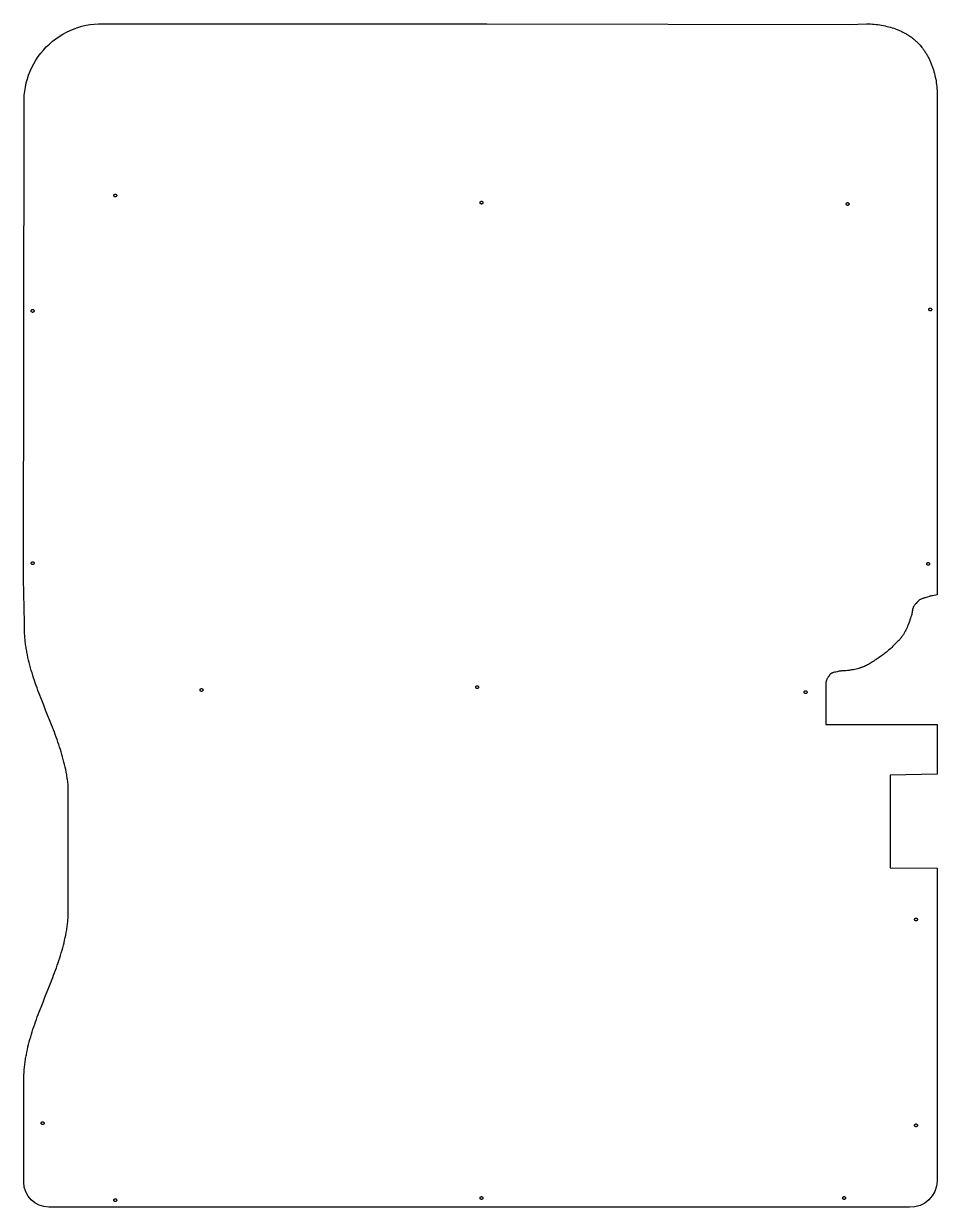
# Model space of a CAD drawing. Extents: x 358 to 7671, y 1345 to 7758.
# Drawn here: x 4227 to 5509, y 5056 to 6717 of the extents above; entities that cross this region are included whole.
import ezdxf

# ---------------------------------------------------------------- set-up
doc = ezdxf.new("R2010")
doc.units = 0
doc.layers.add('Default Layer', color=1, linetype='CONTINUOUS')

msp = doc.modelspace()

# ---------------------------------------------------------------- linework, layer by layer
at = {"layer": 'Default Layer'}
msp.add_lwpolyline([(5509, 6612.8), (5509, 6264), (5509, 5915.2), (5506.7, 5914.8), (5504.4, 5914.4), (5502.1, 5914), (5501, 5913.8), (5499.9, 5913.5), (5498.7, 5913.3), (5497.5, 5913), (5495.1, 5912.3), (5492.8, 5911.6), (5491.8, 5911.3), (5490.9, 5911), (5489.1, 5910.4), (5488.1, 5910), (5487.2, 5909.7), (5486.4, 5909.3), (5485.5, 5908.9), (5484.8, 5908.6), (5484.2, 5908.2), (5483.6, 5907.8), (5483.1, 5907.4), (5482.6, 5907), (5482.1, 5906.6), (5481.6, 5906.1), (5481.1, 5905.6), (5480.2, 5904.7), (5479.1, 5903.4), (5478.4, 5902.6), (5477.7, 5901.8), (5477, 5900.8), (5476.3, 5899.9), (5476, 5899.4), (5475.7, 5898.9), (5475.5, 5898.4), (5475.3, 5898), (5475, 5897.5), (5474.9, 5896.9), (5474.7, 5896.4), (5474.5, 5895.8), (5474.4, 5895.1), (5474.3, 5894.5), (5474, 5893.2), (5473.8, 5891.8), (5473.6, 5890.4), (5473.3, 5889.1), (5473.2, 5888.4), (5473, 5887.8), (5472.6, 5886.3), (5472, 5884.5), (5471.3, 5882.4), (5470.6, 5880.1), (5469.8, 5877.8), (5468.9, 5875.5), (5468.1, 5873.4), (5467.7, 5872.4), (5467.3, 5871.4), (5466.5, 5869.6), (5465.6, 5867.8), (5464.8, 5866), (5463.9, 5864.2), (5462.9, 5862.5), (5462.4, 5861.6), (5461.9, 5860.7), (5461.4, 5859.9), (5460.9, 5859.1), (5460.4, 5858.3), (5459.8, 5857.5), (5459.3, 5856.7), (5458.7, 5855.9), (5458.1, 5855.1), (5457.5, 5854.4), (5456.8, 5853.6), (5456.2, 5852.9), (5454.9, 5851.5), (5453.6, 5850.1), (5452.2, 5848.7), (5449.5, 5845.9), (5448.1, 5844.5), (5446.6, 5843.1), (5445.1, 5841.6), (5443.6, 5840.2), (5442, 5838.8), (5440.5, 5837.5), (5439, 5836.2), (5437.6, 5835), (5436.2, 5833.9), (5434.8, 5832.8), (5433.4, 5831.7), (5432, 5830.7), (5430.6, 5829.7), (5429.1, 5828.6), (5426.2, 5826.6), (5424.7, 5825.6), (5423.1, 5824.5), (5421.5, 5823.5), (5419.9, 5822.4), (5418.2, 5821.4), (5416.6, 5820.4), (5415.1, 5819.5), (5413.6, 5818.7), (5410.9, 5817.2), (5409.5, 5816.4), (5408.1, 5815.7), (5406.6, 5815), (5405.2, 5814.4), (5403.7, 5813.8), (5403, 5813.5), (5402.3, 5813.2), (5401.5, 5813), (5400.7, 5812.7), (5398.9, 5812.2), (5396.9, 5811.7), (5394.9, 5811.2), (5392.8, 5810.7), (5390.7, 5810.3), (5388.7, 5809.9), (5386.7, 5809.6), (5385.7, 5809.4), (5384.8, 5809.3), (5383.7, 5809.2), (5382.7, 5809.1), (5380.7, 5808.9), (5378.6, 5808.8), (5376.6, 5808.6), (5374.7, 5808.5), (5373.8, 5808.4), (5373, 5808.3), (5372.1, 5808.2), (5371.4, 5808), (5369.9, 5807.7), (5368.2, 5807.4), (5366.5, 5807), (5364.8, 5806.6), (5363.2, 5806.2), (5361.8, 5805.7), (5361.3, 5805.5), (5360.8, 5805.4), (5360.3, 5805.2), (5360, 5805), (5359.8, 5804.8), (5359.5, 5804.7), (5359.1, 5804.3), (5358.7, 5803.9), (5358.3, 5803.4), (5357.9, 5802.9), (5357.5, 5802.4), (5356.8, 5801.4), (5356, 5800.3), (5355.6, 5799.7), (5355.2, 5799.1), (5354.8, 5798.4), (5354.4, 5797.8), (5354.1, 5797.1), (5353.8, 5796.5), (5353.5, 5795.8), (5353.3, 5795.2), (5353.1, 5794.5), (5353, 5793.9), (5352.6, 5792.6), (5352.5, 5791.9), (5352.3, 5791.3), (5352.3, 5733.6), (5509, 5733.5), (5509, 5663.8), (5442.9, 5662.3), (5442.9, 5532), (5509, 5531.9), (5509, 5093, -0.41404), (5469.8, 5055.8), (5056, 5056), (4641.3, 5056), (4261.7, 5056, -0.414155), (4226.7, 5091), (4226.6, 5236.7), (4226.7, 5238.6), (4226.8, 5240.5), (4226.9, 5242.4), (4227, 5244.3), (4227.1, 5246.1), (4227.2, 5248), (4227.4, 5249.9), (4227.6, 5251.7), (4227.8, 5253.6), (4228, 5255.4), (4228.2, 5257.3), (4228.5, 5259.1), (4228.7, 5260.9), (4229, 5262.8), (4229.3, 5264.6), (4229.6, 5266.4), (4229.9, 5268.2), (4230.3, 5270), (4231, 5273.6), (4231.8, 5277.2), (4232.6, 5280.8), (4233.5, 5284.4), (4234.4, 5288), (4235.4, 5291.5), (4236.4, 5295), (4237.4, 5298.6), (4238.5, 5302.1), (4239.6, 5305.6), (4240.8, 5309.1), (4242, 5312.6), (4243.2, 5316.1), (4244.4, 5319.5), (4245.7, 5323), (4247, 5326.5), (4248.3, 5329.9), (4249.6, 5333.4), (4251, 5336.8), (4253.7, 5343.7), (4256.4, 5350.6), (4261.9, 5364.3), (4264.6, 5371.2), (4267.3, 5378.1), (4268.6, 5381.6), (4269.9, 5385), (4271.2, 5388.5), (4272.5, 5392), (4273.7, 5395.4), (4274.9, 5398.9), (4276, 5402.4), (4277.2, 5405.9), (4278.3, 5409.4), (4279.3, 5412.9), (4280.4, 5416.5), (4281.4, 5420), (4282.3, 5423.6), (4283.2, 5427.1), (4284, 5430.7), (4284.8, 5434.3), (4285.6, 5437.9), (4286.2, 5441.5), (4286.6, 5443.3), (4286.9, 5445.1), (4287.1, 5447), (4287.4, 5448.8), (4287.7, 5450.6), (4287.9, 5452.5), (4288.1, 5454.3), (4288.4, 5456.2), (4288.6, 5458), (4288.7, 5459.9), (4288.9, 5461.7), (4289, 5463.6), (4288.9, 5648.1), (4288.8, 5650), (4288.5, 5651.8), (4288.3, 5653.7), (4288.1, 5655.5), (4287.8, 5657.3), (4287.5, 5659.1), (4287.3, 5661), (4286.9, 5662.8), (4286.6, 5664.6), (4286.3, 5666.4), (4285.6, 5670), (4284.8, 5673.6), (4284, 5677.1), (4283.1, 5680.7), (4282.2, 5684.2), (4281.2, 5687.8), (4280.2, 5691.3), (4279.2, 5694.8), (4278.1, 5698.3), (4277, 5701.8), (4275.8, 5705.3), (4274.6, 5708.8), (4273.4, 5712.2), (4272.1, 5715.7), (4270.9, 5719.2), (4269.6, 5722.6), (4268.3, 5726.1), (4266.9, 5729.5), (4265.6, 5733), (4262.9, 5739.9), (4260.1, 5746.7), (4257.4, 5753.6), (4254.6, 5760.5), (4251.9, 5767.4), (4250.5, 5770.9), (4249.2, 5774.4), (4247.9, 5777.8), (4246.6, 5781.3), (4245.3, 5784.8), (4244.1, 5788.3), (4242.9, 5791.8), (4241.7, 5795.3), (4240.5, 5798.8), (4239.4, 5802.3), (4238.3, 5805.9), (4237.2, 5809.4), (4236.2, 5813), (4235.3, 5816.6), (4234.3, 5820.2), (4233.4, 5823.8), (4232.6, 5827.4), (4231.8, 5831), (4231.1, 5834.7), (4230.8, 5836.5), (4230.5, 5838.4), (4230.2, 5840.2), (4229.9, 5842.1), (4229.6, 5843.9), (4229.3, 5845.8), (4229.1, 5847.6), (4228.8, 5849.5), (4228.6, 5851.4), (4228.4, 5853.3), (4228.3, 5855.1), (4228.1, 5857), (4228, 5858.9), (4227.8, 5860.8), (4227.7, 5862.7), (4227.6, 5864.6), (4227.6, 5866.5), (4227.5, 5868.5), (4227.5, 5870.4), (4227.5, 5872.3), (4227.5, 5874.3), (4227.5, 5876.2), (4226.5, 5937.7), (4227.4, 6598.7, -0.458036), (4343.3, 6716.7), (4876.7, 6716.7), (5385.5, 6715.6), (5409.8, 6716.7), (5412.5, 6716.7), (5415.2, 6716.5), (5417.8, 6716.4), (5420.4, 6716.2), (5423, 6715.9), (5425.6, 6715.6), (5428.2, 6715.2), (5430.8, 6714.8), (5433.3, 6714.3), (5435.8, 6713.8), (5438.3, 6713.2), (5440.7, 6712.6), (5443.2, 6711.9), (5445.6, 6711.2), (5447.9, 6710.4), (5450.3, 6709.6), (5452.6, 6708.7), (5453.7, 6708.2), (5454.8, 6707.8), (5456, 6707.3), (5457.1, 6706.8), (5458.2, 6706.3), (5459.3, 6705.8), (5460.4, 6705.2), (5461.4, 6704.7), (5462.5, 6704.1), (5463.5, 6703.5), (5464.6, 6703), (5465.6, 6702.4), (5466.7, 6701.7), (5467.7, 6701.1), (5468.7, 6700.5), (5469.7, 6699.8), (5470.6, 6699.2), (5471.6, 6698.5), (5472.6, 6697.8), (5473.5, 6697.1), (5474.4, 6696.4), (5475.4, 6695.7), (5476.3, 6694.9), (5477.2, 6694.2), (5478.1, 6693.4), (5478.9, 6692.6), (5479.8, 6691.8), (5480.6, 6691), (5481.5, 6690.2), (5482.3, 6689.4), (5483.2, 6688.5), (5484, 6687.5), (5484.8, 6686.6), (5485.7, 6685.6), (5486.5, 6684.7), (5487.3, 6683.7), (5488.1, 6682.7), (5488.8, 6681.7), (5489.6, 6680.7), (5490.3, 6679.7), (5491, 6678.6), (5491.7, 6677.6), (5492.4, 6676.5), (5493.1, 6675.4), (5493.8, 6674.4), (5494.4, 6673.3), (5495, 6672.2), (5495.7, 6671), (5496.3, 6669.9), (5496.8, 6668.8), (5497.4, 6667.6), (5498, 6666.5), (5498.5, 6665.3), (5499.1, 6664.1), (5499.6, 6663), (5500.1, 6661.8), (5500.6, 6660.6), (5501, 6659.4), (5501.5, 6658.2), (5501.9, 6656.9), (5502.4, 6655.7), (5502.8, 6654.5), (5503.2, 6653.2), (5503.6, 6652), (5504, 6650.7), (5504.3, 6649.5), (5505, 6646.9), (5505.6, 6644.4), (5506.2, 6641.8), (5506.7, 6639.2), (5507.2, 6636.6), (5507.6, 6634), (5507.9, 6631.4), (5508.2, 6628.7), (5508.5, 6626.1), (5508.7, 6623.4), (5508.8, 6620.8), (5508.9, 6618.1), (5509, 6615.5), (5509, 6612.8)], format="xyb", close=True, dxfattribs=at)
for points in [[(4355.1, 6473.8), (4354.9, 6473.8), (4354.7, 6473.8), (4354.5, 6473.9), (4354.3, 6474), (4354.1, 6474), (4354, 6474.1), (4353.8, 6474.3), (4353.7, 6474.4), (4353.6, 6474.5), (4353.4, 6474.7), (4353.3, 6474.8), (4353.3, 6475), (4353.2, 6475.2), (4353.1, 6475.4), (4353.1, 6475.6), (4353.1, 6475.8), (4353.1, 6476), (4353.1, 6476.2), (4353.2, 6476.4), (4353.3, 6476.6), (4353.3, 6476.7), (4353.4, 6476.9), (4353.6, 6477.1), (4353.7, 6477.2), (4353.8, 6477.3), (4354, 6477.5), (4354.1, 6477.6), (4354.3, 6477.6), (4354.5, 6477.7), (4354.7, 6477.8), (4354.9, 6477.8), (4355.1, 6477.8), (4355.3, 6477.8), (4355.5, 6477.8), (4355.7, 6477.7), (4355.9, 6477.6), (4356.1, 6477.6), (4356.2, 6477.5), (4356.4, 6477.3), (4356.5, 6477.2), (4356.6, 6477.1), (4356.8, 6476.9), (4356.9, 6476.7), (4356.9, 6476.6), (4357, 6476.4), (4357.1, 6476.2), (4357.1, 6476), (4357.1, 6475.8), (4357.1, 6475.6), (4357.1, 6475.4), (4357, 6475.2), (4356.9, 6475), (4356.9, 6474.8), (4356.8, 6474.7), (4356.6, 6474.5), (4356.5, 6474.4), (4356.4, 6474.3), (4356.2, 6474.1), (4356.1, 6474), (4355.9, 6474), (4355.7, 6473.9), (4355.5, 6473.8), (4355.3, 6473.8), (4355.1, 6473.8)], [(4869.1, 6463.8), (4868.9, 6463.8), (4868.7, 6463.8), (4868.5, 6463.9), (4868.3, 6464), (4868.1, 6464), (4868, 6464.1), (4867.8, 6464.3), (4867.7, 6464.4), (4867.6, 6464.5), (4867.4, 6464.7), (4867.3, 6464.8), (4867.3, 6465), (4867.2, 6465.2), (4867.1, 6465.4), (4867.1, 6465.6), (4867.1, 6465.8), (4867.1, 6466), (4867.1, 6466.2), (4867.2, 6466.4), (4867.3, 6466.6), (4867.3, 6466.7), (4867.4, 6466.9), (4867.6, 6467.1), (4867.7, 6467.2), (4867.8, 6467.3), (4868, 6467.5), (4868.1, 6467.6), (4868.3, 6467.6), (4868.5, 6467.7), (4868.7, 6467.8), (4868.9, 6467.8), (4869.1, 6467.8), (4869.3, 6467.8), (4869.5, 6467.8), (4869.7, 6467.7), (4869.9, 6467.6), (4870.1, 6467.6), (4870.2, 6467.5), (4870.4, 6467.3), (4870.5, 6467.2), (4870.6, 6467.1), (4870.8, 6466.9), (4870.9, 6466.7), (4870.9, 6466.6), (4871, 6466.4), (4871.1, 6466.2), (4871.1, 6466), (4871.1, 6465.8), (4871.1, 6465.6), (4871.1, 6465.4), (4871, 6465.2), (4870.9, 6465), (4870.9, 6464.8), (4870.8, 6464.7), (4870.6, 6464.5), (4870.5, 6464.4), (4870.4, 6464.3), (4870.2, 6464.1), (4870.1, 6464), (4869.9, 6464), (4869.7, 6463.9), (4869.5, 6463.8), (4869.3, 6463.8), (4869.1, 6463.8)], [(5383.1, 6461.8), (5382.9, 6461.8), (5382.7, 6461.8), (5382.5, 6461.9), (5382.3, 6462), (5382.1, 6462), (5382, 6462.1), (5381.8, 6462.3), (5381.7, 6462.4), (5381.6, 6462.5), (5381.4, 6462.7), (5381.3, 6462.8), (5381.3, 6463), (5381.2, 6463.2), (5381.1, 6463.4), (5381.1, 6463.6), (5381.1, 6463.8), (5381.1, 6464), (5381.1, 6464.2), (5381.2, 6464.4), (5381.3, 6464.6), (5381.3, 6464.7), (5381.4, 6464.9), (5381.6, 6465.1), (5381.7, 6465.2), (5381.8, 6465.3), (5382, 6465.5), (5382.1, 6465.6), (5382.3, 6465.6), (5382.5, 6465.7), (5382.7, 6465.8), (5382.9, 6465.8), (5383.1, 6465.8), (5383.3, 6465.8), (5383.5, 6465.8), (5383.7, 6465.7), (5383.9, 6465.6), (5384.1, 6465.6), (5384.2, 6465.5), (5384.4, 6465.3), (5384.5, 6465.2), (5384.6, 6465.1), (5384.8, 6464.9), (5384.9, 6464.7), (5384.9, 6464.6), (5385, 6464.4), (5385.1, 6464.2), (5385.1, 6464), (5385.1, 6463.8), (5385.1, 6463.6), (5385.1, 6463.4), (5385, 6463.2), (5384.9, 6463), (5384.9, 6462.8), (5384.8, 6462.7), (5384.6, 6462.5), (5384.5, 6462.4), (5384.4, 6462.3), (5384.2, 6462.1), (5384.1, 6462), (5383.9, 6462), (5383.7, 6461.9), (5383.5, 6461.8), (5383.3, 6461.8), (5383.1, 6461.8)], [(4239.1, 6311.8), (4238.9, 6311.8), (4238.7, 6311.8), (4238.5, 6311.9), (4238.3, 6312), (4238.1, 6312), (4238, 6312.1), (4237.8, 6312.3), (4237.7, 6312.4), (4237.6, 6312.5), (4237.4, 6312.7), (4237.3, 6312.8), (4237.3, 6313), (4237.2, 6313.2), (4237.1, 6313.4), (4237.1, 6313.6), (4237.1, 6313.8), (4237.1, 6314), (4237.1, 6314.2), (4237.2, 6314.4), (4237.3, 6314.6), (4237.3, 6314.7), (4237.4, 6314.9), (4237.6, 6315.1), (4237.7, 6315.2), (4237.8, 6315.3), (4238, 6315.5), (4238.1, 6315.6), (4238.3, 6315.6), (4238.5, 6315.7), (4238.7, 6315.8), (4238.9, 6315.8), (4239.1, 6315.8), (4239.3, 6315.8), (4239.5, 6315.8), (4239.7, 6315.7), (4239.9, 6315.6), (4240.1, 6315.6), (4240.2, 6315.5), (4240.4, 6315.3), (4240.5, 6315.2), (4240.6, 6315.1), (4240.8, 6314.9), (4240.9, 6314.7), (4240.9, 6314.6), (4241, 6314.4), (4241.1, 6314.2), (4241.1, 6314), (4241.1, 6313.8), (4241.1, 6313.6), (4241.1, 6313.4), (4241, 6313.2), (4240.9, 6313), (4240.9, 6312.8), (4240.8, 6312.7), (4240.6, 6312.5), (4240.5, 6312.4), (4240.4, 6312.3), (4240.2, 6312.1), (4240.1, 6312), (4239.9, 6312), (4239.7, 6311.9), (4239.5, 6311.8), (4239.3, 6311.8), (4239.1, 6311.8)], [(5499.1, 6313.8), (5498.9, 6313.8), (5498.7, 6313.8), (5498.5, 6313.9), (5498.3, 6314), (5498.1, 6314), (5498, 6314.1), (5497.8, 6314.3), (5497.7, 6314.4), (5497.6, 6314.5), (5497.4, 6314.7), (5497.3, 6314.8), (5497.3, 6315), (5497.2, 6315.2), (5497.1, 6315.4), (5497.1, 6315.6), (5497.1, 6315.8), (5497.1, 6316), (5497.1, 6316.2), (5497.2, 6316.4), (5497.3, 6316.6), (5497.3, 6316.7), (5497.4, 6316.9), (5497.6, 6317.1), (5497.7, 6317.2), (5497.8, 6317.3), (5498, 6317.5), (5498.1, 6317.6), (5498.3, 6317.6), (5498.5, 6317.7), (5498.7, 6317.8), (5498.9, 6317.8), (5499.1, 6317.8), (5499.3, 6317.8), (5499.5, 6317.8), (5499.7, 6317.7), (5499.9, 6317.6), (5500.1, 6317.6), (5500.2, 6317.5), (5500.4, 6317.3), (5500.5, 6317.2), (5500.6, 6317.1), (5500.8, 6316.9), (5500.9, 6316.7), (5500.9, 6316.6), (5501, 6316.4), (5501.1, 6316.2), (5501.1, 6316), (5501.1, 6315.8), (5501.1, 6315.6), (5501.1, 6315.4), (5501, 6315.2), (5500.9, 6315), (5500.9, 6314.8), (5500.8, 6314.7), (5500.6, 6314.5), (5500.5, 6314.4), (5500.4, 6314.3), (5500.2, 6314.1), (5500.1, 6314), (5499.9, 6314), (5499.7, 6313.9), (5499.5, 6313.8), (5499.3, 6313.8), (5499.1, 6313.8)], [(4239.1, 5957.8), (4238.9, 5957.8), (4238.7, 5957.8), (4238.5, 5957.9), (4238.3, 5958), (4238.1, 5958), (4238, 5958.1), (4237.8, 5958.3), (4237.7, 5958.4), (4237.6, 5958.5), (4237.4, 5958.7), (4237.3, 5958.8), (4237.3, 5959), (4237.2, 5959.2), (4237.1, 5959.4), (4237.1, 5959.6), (4237.1, 5959.8), (4237.1, 5960), (4237.1, 5960.2), (4237.2, 5960.4), (4237.3, 5960.6), (4237.3, 5960.7), (4237.4, 5960.9), (4237.6, 5961.1), (4237.7, 5961.2), (4237.8, 5961.3), (4238, 5961.5), (4238.1, 5961.6), (4238.3, 5961.6), (4238.5, 5961.7), (4238.7, 5961.8), (4238.9, 5961.8), (4239.1, 5961.8), (4239.3, 5961.8), (4239.5, 5961.8), (4239.7, 5961.7), (4239.9, 5961.6), (4240.1, 5961.6), (4240.2, 5961.5), (4240.4, 5961.3), (4240.5, 5961.2), (4240.6, 5961.1), (4240.8, 5960.9), (4240.9, 5960.7), (4240.9, 5960.6), (4241, 5960.4), (4241.1, 5960.2), (4241.1, 5960), (4241.1, 5959.8), (4241.1, 5959.6), (4241.1, 5959.4), (4241, 5959.2), (4240.9, 5959), (4240.9, 5958.8), (4240.8, 5958.7), (4240.6, 5958.5), (4240.5, 5958.4), (4240.4, 5958.3), (4240.2, 5958.1), (4240.1, 5958), (4239.9, 5958), (4239.7, 5957.9), (4239.5, 5957.8), (4239.3, 5957.8), (4239.1, 5957.8)], [(5496.1, 5956.8), (5495.9, 5956.8), (5495.7, 5956.8), (5495.5, 5956.9), (5495.3, 5957), (5495.1, 5957), (5495, 5957.1), (5494.8, 5957.3), (5494.7, 5957.4), (5494.6, 5957.5), (5494.4, 5957.7), (5494.3, 5957.8), (5494.3, 5958), (5494.2, 5958.2), (5494.1, 5958.4), (5494.1, 5958.6), (5494.1, 5958.8), (5494.1, 5959), (5494.1, 5959.2), (5494.2, 5959.4), (5494.3, 5959.6), (5494.3, 5959.7), (5494.4, 5959.9), (5494.6, 5960.1), (5494.7, 5960.2), (5494.8, 5960.3), (5495, 5960.5), (5495.1, 5960.6), (5495.3, 5960.6), (5495.5, 5960.7), (5495.7, 5960.8), (5495.9, 5960.8), (5496.1, 5960.8), (5496.3, 5960.8), (5496.5, 5960.8), (5496.7, 5960.7), (5496.9, 5960.6), (5497.1, 5960.6), (5497.2, 5960.5), (5497.4, 5960.3), (5497.5, 5960.2), (5497.6, 5960.1), (5497.8, 5959.9), (5497.9, 5959.7), (5497.9, 5959.6), (5498, 5959.4), (5498.1, 5959.2), (5498.1, 5959), (5498.1, 5958.8), (5498.1, 5958.6), (5498.1, 5958.4), (5498, 5958.2), (5497.9, 5958), (5497.9, 5957.8), (5497.8, 5957.7), (5497.6, 5957.5), (5497.5, 5957.4), (5497.4, 5957.3), (5497.2, 5957.1), (5497.1, 5957), (5496.9, 5957), (5496.7, 5956.9), (5496.5, 5956.8), (5496.3, 5956.8), (5496.1, 5956.8)], [(4476.1, 5779.8), (4475.9, 5779.8), (4475.7, 5779.8), (4475.5, 5779.9), (4475.3, 5780), (4475.1, 5780), (4475, 5780.1), (4474.8, 5780.3), (4474.7, 5780.4), (4474.6, 5780.5), (4474.4, 5780.7), (4474.3, 5780.8), (4474.3, 5781), (4474.2, 5781.2), (4474.1, 5781.4), (4474.1, 5781.6), (4474.1, 5781.8), (4474.1, 5782), (4474.1, 5782.2), (4474.2, 5782.4), (4474.3, 5782.6), (4474.3, 5782.7), (4474.4, 5782.9), (4474.6, 5783.1), (4474.7, 5783.2), (4474.8, 5783.3), (4475, 5783.5), (4475.1, 5783.6), (4475.3, 5783.6), (4475.5, 5783.7), (4475.7, 5783.8), (4475.9, 5783.8), (4476.1, 5783.8), (4476.3, 5783.8), (4476.5, 5783.8), (4476.7, 5783.7), (4476.9, 5783.6), (4477.1, 5783.6), (4477.2, 5783.5), (4477.4, 5783.3), (4477.5, 5783.2), (4477.6, 5783.1), (4477.8, 5782.9), (4477.9, 5782.7), (4477.9, 5782.6), (4478, 5782.4), (4478.1, 5782.2), (4478.1, 5782), (4478.1, 5781.8), (4478.1, 5781.6), (4478.1, 5781.4), (4478, 5781.2), (4477.9, 5781), (4477.9, 5780.8), (4477.8, 5780.7), (4477.6, 5780.5), (4477.5, 5780.4), (4477.4, 5780.3), (4477.2, 5780.1), (4477.1, 5780), (4476.9, 5780), (4476.7, 5779.9), (4476.5, 5779.8), (4476.3, 5779.8), (4476.1, 5779.8)], [(4863.1, 5783.8), (4862.9, 5783.8), (4862.7, 5783.8), (4862.5, 5783.9), (4862.3, 5784), (4862.1, 5784), (4862, 5784.1), (4861.8, 5784.3), (4861.7, 5784.4), (4861.6, 5784.5), (4861.4, 5784.7), (4861.3, 5784.8), (4861.3, 5785), (4861.2, 5785.2), (4861.1, 5785.4), (4861.1, 5785.6), (4861.1, 5785.8), (4861.1, 5786), (4861.1, 5786.2), (4861.2, 5786.4), (4861.3, 5786.6), (4861.3, 5786.7), (4861.4, 5786.9), (4861.6, 5787.1), (4861.7, 5787.2), (4861.8, 5787.3), (4862, 5787.5), (4862.1, 5787.6), (4862.3, 5787.6), (4862.5, 5787.7), (4862.7, 5787.8), (4862.9, 5787.8), (4863.1, 5787.8), (4863.3, 5787.8), (4863.5, 5787.8), (4863.7, 5787.7), (4863.9, 5787.6), (4864.1, 5787.6), (4864.2, 5787.5), (4864.4, 5787.3), (4864.5, 5787.2), (4864.6, 5787.1), (4864.8, 5786.9), (4864.9, 5786.7), (4864.9, 5786.6), (4865, 5786.4), (4865.1, 5786.2), (4865.1, 5786), (4865.1, 5785.8), (4865.1, 5785.6), (4865.1, 5785.4), (4865, 5785.2), (4864.9, 5785), (4864.9, 5784.8), (4864.8, 5784.7), (4864.6, 5784.5), (4864.5, 5784.4), (4864.4, 5784.3), (4864.2, 5784.1), (4864.1, 5784), (4863.9, 5784), (4863.7, 5783.9), (4863.5, 5783.8), (4863.3, 5783.8), (4863.1, 5783.8)], [(5324.1, 5776.8), (5323.9, 5776.8), (5323.7, 5776.8), (5323.5, 5776.9), (5323.3, 5777), (5323.1, 5777), (5323, 5777.1), (5322.8, 5777.3), (5322.7, 5777.4), (5322.6, 5777.5), (5322.4, 5777.7), (5322.3, 5777.8), (5322.3, 5778), (5322.2, 5778.2), (5322.1, 5778.4), (5322.1, 5778.6), (5322.1, 5778.8), (5322.1, 5779), (5322.1, 5779.2), (5322.2, 5779.4), (5322.3, 5779.6), (5322.3, 5779.7), (5322.4, 5779.9), (5322.6, 5780.1), (5322.7, 5780.2), (5322.8, 5780.3), (5323, 5780.5), (5323.1, 5780.6), (5323.3, 5780.6), (5323.5, 5780.7), (5323.7, 5780.8), (5323.9, 5780.8), (5324.1, 5780.8), (5324.3, 5780.8), (5324.5, 5780.8), (5324.7, 5780.7), (5324.9, 5780.6), (5325.1, 5780.6), (5325.2, 5780.5), (5325.4, 5780.3), (5325.5, 5780.2), (5325.6, 5780.1), (5325.8, 5779.9), (5325.9, 5779.7), (5325.9, 5779.6), (5326, 5779.4), (5326.1, 5779.2), (5326.1, 5779), (5326.1, 5778.8), (5326.1, 5778.6), (5326.1, 5778.4), (5326, 5778.2), (5325.9, 5778), (5325.9, 5777.8), (5325.8, 5777.7), (5325.6, 5777.5), (5325.5, 5777.4), (5325.4, 5777.3), (5325.2, 5777.1), (5325.1, 5777), (5324.9, 5777), (5324.7, 5776.9), (5324.5, 5776.8), (5324.3, 5776.8), (5324.1, 5776.8)], [(5479.1, 5457.8), (5478.9, 5457.8), (5478.7, 5457.8), (5478.5, 5457.9), (5478.3, 5458), (5478.1, 5458), (5478, 5458.1), (5477.8, 5458.3), (5477.7, 5458.4), (5477.6, 5458.5), (5477.4, 5458.7), (5477.3, 5458.8), (5477.3, 5459), (5477.2, 5459.2), (5477.1, 5459.4), (5477.1, 5459.6), (5477.1, 5459.8), (5477.1, 5460), (5477.1, 5460.2), (5477.2, 5460.4), (5477.3, 5460.6), (5477.3, 5460.7), (5477.4, 5460.9), (5477.6, 5461.1), (5477.7, 5461.2), (5477.8, 5461.3), (5478, 5461.5), (5478.1, 5461.6), (5478.3, 5461.6), (5478.5, 5461.7), (5478.7, 5461.8), (5478.9, 5461.8), (5479.1, 5461.8), (5479.3, 5461.8), (5479.5, 5461.8), (5479.7, 5461.7), (5479.9, 5461.6), (5480.1, 5461.6), (5480.2, 5461.5), (5480.4, 5461.3), (5480.5, 5461.2), (5480.6, 5461.1), (5480.8, 5460.9), (5480.9, 5460.7), (5480.9, 5460.6), (5481, 5460.4), (5481.1, 5460.2), (5481.1, 5460), (5481.1, 5459.8), (5481.1, 5459.6), (5481.1, 5459.4), (5481, 5459.2), (5480.9, 5459), (5480.9, 5458.8), (5480.8, 5458.7), (5480.6, 5458.5), (5480.5, 5458.4), (5480.4, 5458.3), (5480.2, 5458.1), (5480.1, 5458), (5479.9, 5458), (5479.7, 5457.9), (5479.5, 5457.8), (5479.3, 5457.8), (5479.1, 5457.8)], [(4253.1, 5171.8), (4252.9, 5171.8), (4252.7, 5171.8), (4252.5, 5171.9), (4252.3, 5172), (4252.1, 5172), (4252, 5172.1), (4251.8, 5172.3), (4251.7, 5172.4), (4251.6, 5172.5), (4251.4, 5172.7), (4251.3, 5172.8), (4251.3, 5173), (4251.2, 5173.2), (4251.1, 5173.4), (4251.1, 5173.6), (4251.1, 5173.8), (4251.1, 5174), (4251.1, 5174.2), (4251.2, 5174.4), (4251.3, 5174.6), (4251.3, 5174.7), (4251.4, 5174.9), (4251.6, 5175.1), (4251.7, 5175.2), (4251.8, 5175.3), (4252, 5175.5), (4252.1, 5175.6), (4252.3, 5175.6), (4252.5, 5175.7), (4252.7, 5175.8), (4252.9, 5175.8), (4253.1, 5175.8), (4253.3, 5175.8), (4253.5, 5175.8), (4253.7, 5175.7), (4253.9, 5175.6), (4254.1, 5175.6), (4254.2, 5175.5), (4254.4, 5175.3), (4254.5, 5175.2), (4254.6, 5175.1), (4254.8, 5174.9), (4254.9, 5174.7), (4254.9, 5174.6), (4255, 5174.4), (4255.1, 5174.2), (4255.1, 5174), (4255.1, 5173.8), (4255.1, 5173.6), (4255.1, 5173.4), (4255, 5173.2), (4254.9, 5173), (4254.9, 5172.8), (4254.8, 5172.7), (4254.6, 5172.5), (4254.5, 5172.4), (4254.4, 5172.3), (4254.2, 5172.1), (4254.1, 5172), (4253.9, 5172), (4253.7, 5171.9), (4253.5, 5171.8), (4253.3, 5171.8), (4253.1, 5171.8)], [(5479.1, 5168.8), (5478.9, 5168.8), (5478.7, 5168.8), (5478.5, 5168.9), (5478.3, 5169), (5478.1, 5169), (5478, 5169.1), (5477.8, 5169.3), (5477.7, 5169.4), (5477.6, 5169.5), (5477.4, 5169.7), (5477.3, 5169.8), (5477.3, 5170), (5477.2, 5170.2), (5477.1, 5170.4), (5477.1, 5170.6), (5477.1, 5170.8), (5477.1, 5171), (5477.1, 5171.2), (5477.2, 5171.4), (5477.3, 5171.6), (5477.3, 5171.7), (5477.4, 5171.9), (5477.6, 5172.1), (5477.7, 5172.2), (5477.8, 5172.3), (5478, 5172.5), (5478.1, 5172.6), (5478.3, 5172.6), (5478.5, 5172.7), (5478.7, 5172.8), (5478.9, 5172.8), (5479.1, 5172.8), (5479.3, 5172.8), (5479.5, 5172.8), (5479.7, 5172.7), (5479.9, 5172.6), (5480.1, 5172.6), (5480.2, 5172.5), (5480.4, 5172.3), (5480.5, 5172.2), (5480.6, 5172.1), (5480.8, 5171.9), (5480.9, 5171.7), (5480.9, 5171.6), (5481, 5171.4), (5481.1, 5171.2), (5481.1, 5171), (5481.1, 5170.8), (5481.1, 5170.6), (5481.1, 5170.4), (5481, 5170.2), (5480.9, 5170), (5480.9, 5169.8), (5480.8, 5169.7), (5480.6, 5169.5), (5480.5, 5169.4), (5480.4, 5169.3), (5480.2, 5169.1), (5480.1, 5169), (5479.9, 5169), (5479.7, 5168.9), (5479.5, 5168.8), (5479.3, 5168.8), (5479.1, 5168.8)], [(4355.1, 5063.8), (4354.9, 5063.8), (4354.7, 5063.8), (4354.5, 5063.9), (4354.3, 5064), (4354.1, 5064), (4354, 5064.1), (4353.8, 5064.3), (4353.7, 5064.4), (4353.6, 5064.5), (4353.4, 5064.7), (4353.3, 5064.8), (4353.3, 5065), (4353.2, 5065.2), (4353.1, 5065.4), (4353.1, 5065.6), (4353.1, 5065.8), (4353.1, 5066), (4353.1, 5066.2), (4353.2, 5066.4), (4353.3, 5066.6), (4353.3, 5066.7), (4353.4, 5066.9), (4353.6, 5067.1), (4353.7, 5067.2), (4353.8, 5067.3), (4354, 5067.5), (4354.1, 5067.6), (4354.3, 5067.6), (4354.5, 5067.7), (4354.7, 5067.8), (4354.9, 5067.8), (4355.1, 5067.8), (4355.3, 5067.8), (4355.5, 5067.8), (4355.7, 5067.7), (4355.9, 5067.6), (4356.1, 5067.6), (4356.2, 5067.5), (4356.4, 5067.3), (4356.5, 5067.2), (4356.6, 5067.1), (4356.8, 5066.9), (4356.9, 5066.7), (4356.9, 5066.6), (4357, 5066.4), (4357.1, 5066.2), (4357.1, 5066), (4357.1, 5065.8), (4357.1, 5065.6), (4357.1, 5065.4), (4357, 5065.2), (4356.9, 5065), (4356.9, 5064.8), (4356.8, 5064.7), (4356.6, 5064.5), (4356.5, 5064.4), (4356.4, 5064.3), (4356.2, 5064.1), (4356.1, 5064), (4355.9, 5064), (4355.7, 5063.9), (4355.5, 5063.8), (4355.3, 5063.8), (4355.1, 5063.8)], [(4869.1, 5066.8), (4868.9, 5066.8), (4868.7, 5066.8), (4868.5, 5066.9), (4868.3, 5067), (4868.1, 5067), (4868, 5067.1), (4867.8, 5067.3), (4867.7, 5067.4), (4867.6, 5067.5), (4867.4, 5067.7), (4867.3, 5067.8), (4867.3, 5068), (4867.2, 5068.2), (4867.1, 5068.4), (4867.1, 5068.6), (4867.1, 5068.8), (4867.1, 5069), (4867.1, 5069.2), (4867.2, 5069.4), (4867.3, 5069.6), (4867.3, 5069.7), (4867.4, 5069.9), (4867.6, 5070.1), (4867.7, 5070.2), (4867.8, 5070.3), (4868, 5070.5), (4868.1, 5070.6), (4868.3, 5070.6), (4868.5, 5070.7), (4868.7, 5070.8), (4868.9, 5070.8), (4869.1, 5070.8), (4869.3, 5070.8), (4869.5, 5070.8), (4869.7, 5070.7), (4869.9, 5070.6), (4870.1, 5070.6), (4870.2, 5070.5), (4870.4, 5070.3), (4870.5, 5070.2), (4870.6, 5070.1), (4870.8, 5069.9), (4870.9, 5069.7), (4870.9, 5069.6), (4871, 5069.4), (4871.1, 5069.2), (4871.1, 5069), (4871.1, 5068.8), (4871.1, 5068.6), (4871.1, 5068.4), (4871, 5068.2), (4870.9, 5068), (4870.9, 5067.8), (4870.8, 5067.7), (4870.6, 5067.5), (4870.5, 5067.4), (4870.4, 5067.3), (4870.2, 5067.1), (4870.1, 5067), (4869.9, 5067), (4869.7, 5066.9), (4869.5, 5066.8), (4869.3, 5066.8), (4869.1, 5066.8)], [(5378.1, 5066.8), (5377.9, 5066.8), (5377.7, 5066.8), (5377.5, 5066.9), (5377.3, 5067), (5377.1, 5067), (5377, 5067.1), (5376.8, 5067.3), (5376.7, 5067.4), (5376.6, 5067.5), (5376.4, 5067.7), (5376.3, 5067.8), (5376.3, 5068), (5376.2, 5068.2), (5376.1, 5068.4), (5376.1, 5068.6), (5376.1, 5068.8), (5376.1, 5069), (5376.1, 5069.2), (5376.2, 5069.4), (5376.3, 5069.6), (5376.3, 5069.7), (5376.4, 5069.9), (5376.6, 5070.1), (5376.7, 5070.2), (5376.8, 5070.3), (5377, 5070.5), (5377.1, 5070.6), (5377.3, 5070.6), (5377.5, 5070.7), (5377.7, 5070.8), (5377.9, 5070.8), (5378.1, 5070.8), (5378.3, 5070.8), (5378.5, 5070.8), (5378.7, 5070.7), (5378.9, 5070.6), (5379.1, 5070.6), (5379.2, 5070.5), (5379.4, 5070.3), (5379.5, 5070.2), (5379.6, 5070.1), (5379.8, 5069.9), (5379.9, 5069.7), (5379.9, 5069.6), (5380, 5069.4), (5380.1, 5069.2), (5380.1, 5069), (5380.1, 5068.8), (5380.1, 5068.6), (5380.1, 5068.4), (5380, 5068.2), (5379.9, 5068), (5379.9, 5067.8), (5379.8, 5067.7), (5379.6, 5067.5), (5379.5, 5067.4), (5379.4, 5067.3), (5379.2, 5067.1), (5379.1, 5067), (5378.9, 5067), (5378.7, 5066.9), (5378.5, 5066.8), (5378.3, 5066.8), (5378.1, 5066.8)]]:
    msp.add_lwpolyline(points, close=True, dxfattribs=at)

doc.saveas('drawing.dxf')
